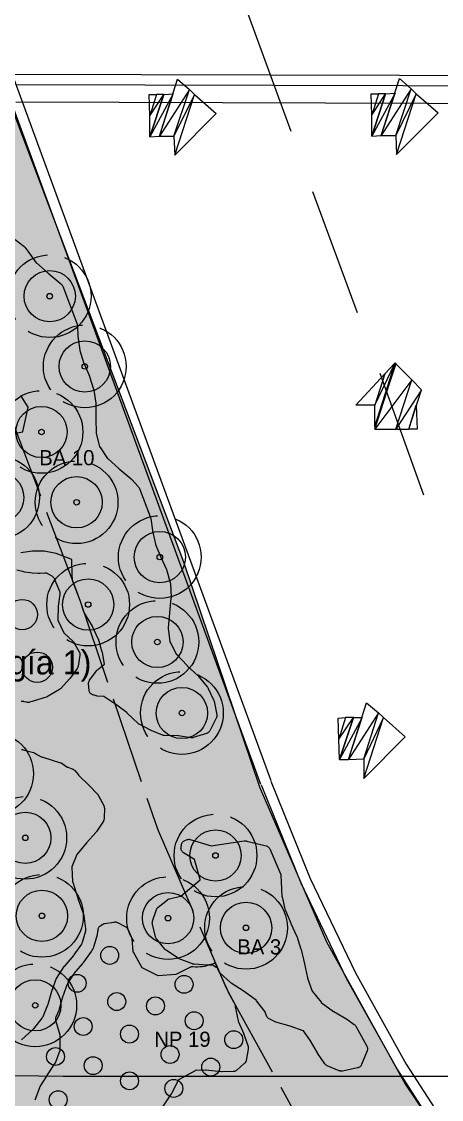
# Model space of a CAD drawing. Header units: metres. Extents: x 1 to 213, y 1 to 147.
# Drawn here: x 102.87 to 108.96, y 24.21 to 39.86 of the extents above; entities that cross this region are included whole.
import ezdxf

# ---------------------------------------------------------------- set-up
doc = ezdxf.new("R2010")
doc.units = ezdxf.units.M
doc.linetypes.add('DASHED', pattern=[1.524, 1.27, -0.254])
doc.layers.get('0').update_dxf_attribs({"lineweight": 0, "plot": 0})
for name, color, linetype, lineweight, plot in [('00-BASE-ARQUITECTURA', 8, 'Continuous', 0, False), ('PJ-ARBUSTOS', 82, 'Continuous', 0, False), ('PJ-COPA-ADULTA', 8, 'DASHED', 0, False), ('PJ-CUBRESUELOS', 150, 'Continuous', 0, False), ('PJ-ETIQUETAS', 7, 'Continuous', 0, False), ('PJ-GRAVILLA', 42, 'Continuous', 0, False), ('PJ-HERBACEAS', 212, 'Continuous', 0, False), ('PJ-LIMITE-JARDIN', 7, 'Continuous', 0, False), ('PJ-MASAS', 92, 'Continuous', 0, False), ('PJ-MASAS-RELLENO', 92, 'Continuous', 0, False), ('PJ-RIEGO-SECTORES', 5, 'Continuous', 0, False), ('PJ-VISIBILIDAD', 1, 'DASHED', 0, False), ('PJ-ZONAS-TIPOLOGIA', 30, 'Continuous', 0, False)]:
    doc.layers.add(name, color=color, linetype=linetype, lineweight=lineweight, plot=plot)

# ---------------------------------------------------------------- blocks, each defined once
blk = doc.blocks.new('PJ_BA')
for radius in [0.372, 0.04]:
    blk.add_circle((0, 0), radius)
for tag, p, height in [('CODIGO', (0.15, 0.15), 0.2), ('ESPECIE', (0.15, -0.1), 0.15), ('ZONA', (0.15, -0.3), 0.15)]:
    blk.add_attdef(tag, p, '', height=height)
blk = doc.blocks.new('PJ_NP')
blk.add_circle((0, 0), 0.13)
for tag, p, height in [('CODIGO', (0.15, 0.15), 0.2), ('ESPECIE', (0.15, -0.1), 0.15), ('ZONA', (0.15, -0.3), 0.15)]:
    blk.add_attdef(tag, p, '', height=height)
blk = doc.blocks.new('PJ_AM')
blk.add_circle((0, 0), 0.22)
for tag, p, height in [('CODIGO', (0.15, 0.15), 0.2), ('ESPECIE', (0.15, -0.1), 0.15), ('ZONA', (0.15, -0.3), 0.15)]:
    blk.add_attdef(tag, p, '', height=height)

msp = doc.modelspace()

# ---------------------------------------------------------------- hatches: boundary and pattern name
at = {"layer": 'PJ-GRAVILLA'}
h = msp.add_hatch(dxfattribs=at)
h.set_pattern_fill('GRAVEL', scale=0.03)
h.paths.add_polyline_path([(69.718, 40.217), (86.21, 40.128), (86.431, 40.04), (102.129, 40.04), (102.526, 39.379), (102.526, 39.114), (105.216, 32.015), (106.318, 28.751), (107.288, 26.502), (108.435, 24.43), (109.537, 22.798), (111.257, 20.682), (112.227, 19.756), (112.227, 19.094), (111.919, 18.785), (111.61, 18.741), (60.942, 18.785), (60.722, 18.874), (60.413, 19.27), (60.457, 19.844), (61.207, 20.682), (62.53, 22.578), (63.853, 25.091), (68.527, 37.527), (68.836, 37.791), (69.277, 37.615), (69.453, 37.659), (69.718, 38.012), (69.674, 38.276), (69.056, 38.761), (69.409, 39.864), (69.718, 40.217)])
at = {"layer": 'PJ-MASAS-RELLENO'}
for points in [[(100.917, 36.877), (100.916, 36.879), (100.807, 37.101), (100.804, 37.108), (100.801, 37.116), (100.8, 37.124), (100.799, 37.132), (100.799, 37.14), (100.8, 37.148), (100.801, 37.156), (100.803, 37.163), (100.806, 37.171), (100.813, 37.185), (100.815, 37.188), (100.827, 37.211), (100.829, 37.214), (100.832, 37.22), (100.837, 37.227), (100.842, 37.233), (100.921, 37.318), (100.927, 37.324), (100.933, 37.329), (100.94, 37.333), (100.947, 37.337), (100.955, 37.339), (100.962, 37.342), (100.97, 37.343), (100.978, 37.344), (100.986, 37.343), (101.019, 37.341), (101.024, 37.341), (101.069, 37.343), (101.074, 37.344), (101.091, 37.347), (101.099, 37.348), (101.106, 37.349), (101.114, 37.348), (101.122, 37.347), (101.376, 37.297), (101.378, 37.296), (101.42, 37.291), (101.426, 37.29), (101.448, 37.29), (101.455, 37.29), (101.462, 37.289), (101.47, 37.287), (101.477, 37.285), (101.484, 37.282), (101.49, 37.278), (101.653, 37.176), (101.655, 37.175), (101.836, 37.073), (101.838, 37.072), (101.839, 37.072), (102.022, 37.004), (102.027, 37.003), (102.22, 36.958), (102.224, 36.957), (102.407, 36.906), (102.414, 36.904), (102.42, 36.901), (102.591, 36.819), (102.601, 36.813), (102.768, 36.701), (102.772, 36.698), (102.898, 36.601), (102.904, 36.596), (102.91, 36.59), (102.914, 36.584), (102.956, 36.525), (102.957, 36.525), (103.08, 36.359), (103.082, 36.357), (103.083, 36.356), (103.254, 36.207), (103.255, 36.207), (103.428, 36.064), (103.434, 36.059), (103.438, 36.054), (103.45, 36.041), (103.454, 36.035), (103.458, 36.029), (103.462, 36.023), (103.464, 36.017), (103.673, 35.465), (103.676, 35.457), (103.678, 35.448), (103.678, 35.44), (103.684, 35.294), (103.684, 35.291), (103.712, 35.089), (103.712, 35.088), (103.712, 35.086), (103.772, 34.897), (103.773, 34.893), (103.85, 34.712), (103.852, 34.706), (103.912, 34.525), (103.914, 34.518), (103.916, 34.511), (103.943, 34.319), (103.944, 34.308), (103.944, 34.099), (103.944, 34.098), (103.949, 33.887), (103.949, 33.885), (103.95, 33.882), (103.999, 33.69), (103.999, 33.688), (104, 33.687), (104.114, 33.519), (104.116, 33.517), (104.117, 33.515), (104.283, 33.366), (104.284, 33.365), (104.458, 33.221), (104.462, 33.217), (104.467, 33.213), (104.56, 33.109), (104.565, 33.103), (104.569, 33.097), (104.573, 33.091), (104.576, 33.084), (104.735, 32.662), (104.738, 32.654), (104.74, 32.645), (104.764, 32.472), (104.764, 32.468), (104.811, 32.274), (104.812, 32.272), (104.812, 32.271), (104.887, 32.086), (104.888, 32.085), (104.969, 31.905), (104.971, 31.899), (104.973, 31.893), (105.023, 31.713), (105.025, 31.705), (105.026, 31.696), (105.035, 31.501), (105.035, 31.495), (105.034, 31.489), (105.011, 31.275), (105.011, 31.274), (104.992, 31.057), (104.992, 31.055), (104.992, 31.053), (105.019, 30.854), (105.019, 30.852), (105.02, 30.85), (105.115, 30.673), (105.116, 30.672), (105.117, 30.671), (105.267, 30.511), (105.269, 30.51), (105.431, 30.358), (105.438, 30.35), (105.565, 30.196), (105.569, 30.19), (105.573, 30.185), (105.576, 30.179), (105.653, 30.013), (105.656, 30.007), (105.658, 30.001), (105.659, 29.994), (105.697, 29.799), (105.698, 29.791), (105.699, 29.784), (105.698, 29.776), (105.697, 29.769), (105.695, 29.761), (105.693, 29.754), (105.69, 29.747), (105.597, 29.566), (105.593, 29.559), (105.588, 29.553), (105.583, 29.547), (105.577, 29.542), (105.571, 29.537), (105.564, 29.533), (105.557, 29.529), (105.55, 29.526), (105.358, 29.466), (105.351, 29.464), (105.343, 29.463), (105.336, 29.462), (105.329, 29.462), (105.322, 29.463), (105.143, 29.491), (105.139, 29.491), (104.937, 29.498), (104.928, 29.499), (104.92, 29.501), (104.911, 29.504), (104.745, 29.569), (104.737, 29.573), (104.574, 29.659), (104.568, 29.663), (104.562, 29.667), (104.556, 29.672), (104.401, 29.821), (104.397, 29.824), (104.196, 29.975), (104.193, 29.977), (104.059, 30.061), (104.057, 30.062), (104.055, 30.062), (103.962, 30.07), (103.954, 30.071), (103.947, 30.073), (103.904, 30.085), (103.896, 30.087), (103.889, 30.091), (103.882, 30.095), (103.875, 30.1), (103.869, 30.105), (103.864, 30.111), (103.859, 30.118), (103.855, 30.125), (103.851, 30.132), (103.849, 30.14), (103.847, 30.148), (103.846, 30.156), (103.839, 30.246), (103.839, 30.255), (103.839, 30.263), (103.841, 30.271), (103.843, 30.278), (103.846, 30.286), (103.85, 30.293), (103.854, 30.3), (103.958, 30.441), (103.963, 30.447), (103.968, 30.453), (103.974, 30.457), (104.069, 30.53), (104.07, 30.531), (104.07, 30.533), (104.039, 30.703), (104.038, 30.707), (103.982, 30.896), (103.98, 30.901), (103.898, 31.081), (103.896, 31.085), (103.789, 31.258), (103.788, 31.26), (103.779, 31.275), (103.775, 31.282), (103.772, 31.29), (103.71, 31.472), (103.71, 31.473), (103.709, 31.477), (103.708, 31.478), (103.612, 31.733), (103.609, 31.741), (103.608, 31.748), (103.607, 31.756), (103.602, 31.829), (103.602, 31.832), (103.598, 32.048), (103.598, 32.049), (103.596, 32.05), (103.37, 32.136), (103.369, 32.136), (103.367, 32.137), (103.194, 32.172), (103.192, 32.172), (103.19, 32.172), (103.031, 32.172), (103.026, 32.171), (102.854, 32.15), (102.843, 32.149), (102.661, 32.152), (102.652, 32.153), (102.644, 32.154), (102.636, 32.156), (102.47, 32.214), (102.463, 32.217), (102.456, 32.22), (102.449, 32.225), (102.443, 32.229), (102.311, 32.344), (102.305, 32.35), (102.3, 32.356), (102.296, 32.362), (102.197, 32.519), (102.192, 32.529), (102.111, 32.707), (102.11, 32.71), (102.03, 32.901), (102.028, 32.907), (101.962, 33.111), (101.959, 33.119), (101.958, 33.127), (101.958, 33.135), (101.958, 33.144), (101.959, 33.152), (101.959, 33.156), (101.971, 33.237), (101.972, 33.24), (101.977, 33.265), (101.978, 33.269), (101.998, 33.348), (101.999, 33.352), (102.006, 33.377), (102.007, 33.38), (102.035, 33.457), (102.036, 33.461), (102.046, 33.484), (102.048, 33.488), (102.082, 33.562), (102.084, 33.565), (102.096, 33.588), (102.098, 33.591), (102.14, 33.661), (102.142, 33.664), (102.156, 33.685), (102.159, 33.689), (102.199, 33.743), (102.204, 33.749), (102.209, 33.754), (102.215, 33.759), (102.221, 33.763), (102.228, 33.767), (102.235, 33.77), (102.399, 33.831), (102.406, 33.833), (102.412, 33.834), (102.419, 33.835), (102.631, 33.855), (102.635, 33.856), (102.882, 33.905), (102.884, 33.905), (102.885, 33.907), (102.965, 34.256), (102.965, 34.258), (102.964, 34.26), (102.856, 34.431), (102.855, 34.433), (102.735, 34.598), (102.731, 34.605), (102.633, 34.773), (102.631, 34.778), (102.628, 34.784), (102.558, 34.964), (102.557, 34.968), (102.496, 35.156), (102.495, 35.16), (102.413, 35.34), (102.412, 35.342), (102.411, 35.343), (102.291, 35.508), (102.287, 35.513), (102.138, 35.666), (102.136, 35.668), (102.134, 35.669), (102.128, 35.674), (102.123, 35.68), (102.118, 35.686), (102.113, 35.692), (102.109, 35.699), (102.106, 35.706), (102.088, 35.753), (102.088, 35.755), (102.086, 35.759), (102.085, 35.76), (102.084, 35.76), (102.08, 35.759), (102.078, 35.758), (102.036, 35.743), (102.032, 35.742), (102.008, 35.734), (102.004, 35.733), (101.939, 35.717), (101.935, 35.716), (101.91, 35.711), (101.906, 35.711), (101.84, 35.701), (101.836, 35.7), (101.811, 35.698), (101.807, 35.697), (101.74, 35.694), (101.736, 35.694), (101.71, 35.694), (101.707, 35.694), (101.656, 35.697), (101.649, 35.697), (101.642, 35.699), (101.635, 35.701), (101.628, 35.703), (101.621, 35.707), (101.53, 35.758), (101.523, 35.762), (101.517, 35.767), (101.511, 35.773), (101.366, 35.929), (101.36, 35.936), (101.247, 36.089), (101.245, 36.091), (101.135, 36.221), (101.134, 36.222), (101.021, 36.349), (101.016, 36.355), (101.012, 36.361), (100.928, 36.502), (100.924, 36.51), (100.921, 36.518), (100.918, 36.527), (100.888, 36.681), (100.887, 36.688), (100.886, 36.695), (100.887, 36.703), (100.888, 36.71), (100.917, 36.875), (100.917, 36.877)], [(100.372, 31.196), (100.376, 31.203), (100.382, 31.209), (100.387, 31.215), (100.394, 31.221), (100.4, 31.225), (100.508, 31.291), (100.509, 31.292), (100.515, 31.296), (100.516, 31.296), (100.521, 31.3), (100.522, 31.301), (100.534, 31.309), (100.535, 31.31), (100.54, 31.314), (100.54, 31.315), (100.546, 31.319), (100.547, 31.32), (100.696, 31.454), (100.697, 31.455), (100.704, 31.461), (100.704, 31.462), (100.71, 31.467), (100.711, 31.469), (100.723, 31.482), (100.725, 31.484), (100.729, 31.489), (100.73, 31.491), (100.741, 31.506), (100.742, 31.508), (100.746, 31.514), (100.747, 31.515), (100.751, 31.523), (100.752, 31.524), (100.836, 31.679), (100.836, 31.679), (100.84, 31.686), (100.84, 31.687), (100.843, 31.692), (100.843, 31.694), (100.849, 31.707), (100.85, 31.709), (100.852, 31.714), (100.852, 31.716), (100.857, 31.729), (100.857, 31.731), (100.859, 31.737), (100.859, 31.738), (100.861, 31.745), (100.861, 31.746), (100.903, 31.931), (100.904, 31.934), (100.905, 31.937), (100.905, 31.94), (100.939, 32.119), (100.941, 32.125), (100.943, 32.131), (100.996, 32.279), (100.998, 32.285), (101.002, 32.292), (101.043, 32.363), (101.047, 32.369), (101.052, 32.375), (101.057, 32.381), (101.063, 32.386), (101.069, 32.39), (101.122, 32.423), (101.129, 32.427), (101.136, 32.43), (101.144, 32.433), (101.301, 32.474), (101.308, 32.475), (101.316, 32.476), (101.405, 32.482), (101.407, 32.482), (101.408, 32.483), (101.485, 32.542), (101.492, 32.546), (101.612, 32.62), (101.619, 32.623), (101.625, 32.626), (101.632, 32.628), (101.639, 32.63), (101.647, 32.631), (101.654, 32.631), (101.822, 32.631), (101.831, 32.63), (101.839, 32.629), (101.847, 32.627), (101.855, 32.624), (101.863, 32.62), (101.87, 32.615), (102.019, 32.505), (102.025, 32.5), (102.031, 32.494), (102.036, 32.488), (102.14, 32.35), (102.143, 32.346), (102.247, 32.192), (102.248, 32.19), (102.249, 32.189), (102.383, 32.057), (102.384, 32.056), (102.386, 32.055), (102.555, 31.98), (102.557, 31.979), (102.559, 31.979), (102.593, 31.976), (102.6, 31.975), (102.607, 31.973), (102.613, 31.971), (102.62, 31.969), (102.66, 31.95), (102.662, 31.949), (102.687, 31.938), (102.689, 31.938), (102.768, 31.909), (102.769, 31.909), (102.796, 31.901), (102.798, 31.9), (102.879, 31.88), (102.88, 31.88), (102.907, 31.874), (102.909, 31.874), (102.992, 31.862), (102.994, 31.861), (103.021, 31.859), (103.023, 31.859), (103.107, 31.855), (103.108, 31.854), (103.136, 31.854), (103.138, 31.855), (103.202, 31.858), (103.21, 31.858), (103.217, 31.857), (103.224, 31.856), (103.232, 31.854), (103.239, 31.851), (103.245, 31.847), (103.304, 31.814), (103.31, 31.81), (103.316, 31.806), (103.322, 31.801), (103.326, 31.795), (103.331, 31.789), (103.335, 31.783), (103.338, 31.776), (103.417, 31.591), (103.42, 31.584), (103.422, 31.577), (103.423, 31.57), (103.424, 31.563), (103.424, 31.555), (103.423, 31.548), (103.397, 31.375), (103.397, 31.37), (103.392, 31.173), (103.392, 31.171), (103.393, 31.169), (103.48, 30.989), (103.481, 30.987), (103.482, 30.986), (103.613, 30.863), (103.618, 30.857), (103.623, 30.851), (103.627, 30.845), (103.703, 30.713), (103.706, 30.707), (103.709, 30.699), (103.711, 30.692), (103.713, 30.684), (103.713, 30.676), (103.713, 30.668), (103.712, 30.661), (103.687, 30.505), (103.686, 30.498), (103.683, 30.491), (103.681, 30.484), (103.677, 30.477), (103.673, 30.471), (103.57, 30.328), (103.564, 30.321), (103.435, 30.18), (103.429, 30.174), (103.423, 30.169), (103.417, 30.165), (103.253, 30.067), (103.245, 30.063), (103.236, 30.059), (103.02, 29.991), (103.018, 29.991), (102.984, 29.98), (102.976, 29.978), (102.968, 29.977), (102.96, 29.977), (102.953, 29.977), (102.945, 29.979), (102.905, 29.987), (102.9, 29.988), (102.861, 29.991), (102.856, 29.991), (102.826, 29.989), (102.818, 29.989), (102.811, 29.99), (102.803, 29.991), (102.506, 30.062), (102.503, 30.062), (102.466, 30.068), (102.461, 30.069), (102.425, 30.07), (102.42, 30.07), (102.414, 30.07), (102.407, 30.069), (102.399, 30.07), (102.392, 30.071), (102.213, 30.104), (102.206, 30.106), (102.199, 30.108), (102.192, 30.111), (102.186, 30.115), (102.179, 30.119), (102.174, 30.124), (102.169, 30.129), (102.044, 30.267), (102.042, 30.269), (101.863, 30.438), (101.861, 30.439), (101.86, 30.44), (101.662, 30.548), (101.66, 30.549), (101.658, 30.549), (101.455, 30.551), (101.453, 30.551), (101.45, 30.55), (101.252, 30.506), (101.248, 30.505), (101.085, 30.45), (101.078, 30.448), (101.07, 30.447), (101.062, 30.446), (101.055, 30.447), (101.047, 30.447), (101.039, 30.449), (101.032, 30.452), (101.025, 30.455), (101.018, 30.459), (101.011, 30.463), (101.005, 30.468), (101, 30.474), (100.882, 30.609), (100.88, 30.611), (100.878, 30.61), (100.728, 30.542), (100.722, 30.539), (100.715, 30.537), (100.708, 30.536), (100.701, 30.535), (100.693, 30.535), (100.686, 30.535), (100.497, 30.557), (100.489, 30.558), (100.482, 30.561), (100.474, 30.563), (100.467, 30.567), (100.461, 30.571), (100.454, 30.576), (100.449, 30.581), (100.307, 30.729), (100.302, 30.735), (100.297, 30.742), (100.293, 30.749), (100.29, 30.756), (100.288, 30.764), (100.286, 30.772), (100.285, 30.78), (100.276, 30.996), (100.276, 31.004), (100.277, 31.011), (100.278, 31.018), (100.28, 31.025), (100.282, 31.032), (100.286, 31.038), (100.372, 31.196)], [(97.206, 27.529), (97.206, 27.537), (97.207, 27.545), (97.208, 27.553), (97.21, 27.56), (97.213, 27.568), (97.216, 27.575), (97.22, 27.581), (97.225, 27.587), (97.231, 27.593), (97.237, 27.598), (97.411, 27.736), (97.413, 27.737), (97.468, 27.787), (97.474, 27.792), (97.755, 28.004), (97.757, 28.005), (97.809, 28.051), (97.815, 28.055), (97.821, 28.059), (97.828, 28.063), (97.834, 28.066), (97.841, 28.068), (97.849, 28.069), (97.856, 28.07), (97.886, 28.072), (97.891, 28.072), (98.135, 28.074), (98.137, 28.075), (98.139, 28.075), (98.35, 28.129), (98.352, 28.13), (98.353, 28.13), (98.512, 28.223), (98.514, 28.224), (98.515, 28.225), (98.67, 28.382), (98.793, 28.506), (98.799, 28.511), (98.805, 28.516), (98.967, 28.626), (98.975, 28.631), (98.983, 28.635), (99.145, 28.696), (99.147, 28.697), (99.34, 28.783), (99.341, 28.784), (99.343, 28.785), (99.491, 28.885), (99.492, 28.886), (99.493, 28.888), (99.625, 29.07), (99.626, 29.072), (99.749, 29.264), (99.754, 29.271), (99.759, 29.277), (99.765, 29.283), (99.771, 29.288), (99.778, 29.292), (99.786, 29.295), (99.795, 29.299), (99.8, 29.302), (99.847, 29.329), (99.851, 29.332), (99.863, 29.341), (99.87, 29.345), (99.877, 29.349), (99.884, 29.353), (99.892, 29.355), (100.086, 29.405), (100.089, 29.405), (100.136, 29.421), (100.141, 29.423), (100.185, 29.444), (100.19, 29.447), (100.199, 29.453), (100.206, 29.457), (100.214, 29.46), (100.221, 29.463), (100.229, 29.465), (100.441, 29.501), (100.444, 29.501), (100.488, 29.512), (100.493, 29.513), (100.521, 29.524), (100.528, 29.526), (100.536, 29.528), (100.543, 29.529), (100.551, 29.529), (100.559, 29.529), (100.566, 29.528), (100.573, 29.526), (100.581, 29.523), (100.758, 29.448), (100.762, 29.447), (100.961, 29.389), (100.962, 29.388), (100.964, 29.388), (101.161, 29.369), (101.163, 29.369), (101.165, 29.369), (101.35, 29.389), (101.359, 29.39), (101.546, 29.388), (101.556, 29.388), (101.565, 29.386), (101.739, 29.343), (101.747, 29.341), (101.754, 29.337), (101.928, 29.254), (101.929, 29.253), (102.114, 29.168), (102.116, 29.167), (102.118, 29.167), (102.301, 29.13), (102.303, 29.13), (102.305, 29.13), (102.512, 29.176), (102.516, 29.177), (102.746, 29.256), (102.746, 29.256), (102.841, 29.29), (102.849, 29.292), (102.857, 29.293), (102.865, 29.294), (102.874, 29.294), (102.882, 29.293), (102.89, 29.291), (103.042, 29.249), (103.048, 29.247), (103.055, 29.244), (103.061, 29.24), (103.067, 29.236), (103.084, 29.224), (103.089, 29.221), (103.126, 29.201), (103.131, 29.199), (103.172, 29.183), (103.175, 29.182), (103.433, 29.102), (103.44, 29.099), (103.446, 29.096), (103.452, 29.093), (103.458, 29.089), (103.489, 29.066), (103.493, 29.063), (103.535, 29.039), (103.539, 29.037), (103.584, 29.019), (103.587, 29.018), (103.602, 29.013), (103.609, 29.01), (103.615, 29.007), (103.621, 29.003), (103.627, 28.999), (103.633, 28.994), (103.638, 28.989), (103.691, 28.926), (103.693, 28.923), (103.846, 28.773), (103.849, 28.771), (103.972, 28.64), (103.976, 28.635), (103.98, 28.629), (103.984, 28.623), (104.058, 28.482), (104.062, 28.475), (104.064, 28.467), (104.066, 28.459), (104.067, 28.451), (104.068, 28.443), (104.065, 28.296), (104.065, 28.289), (104.064, 28.282), (104.062, 28.275), (104.06, 28.268), (104.057, 28.261), (104.053, 28.255), (103.96, 28.107), (103.956, 28.101), (103.951, 28.096), (103.808, 27.94), (103.807, 27.938), (103.672, 27.775), (103.671, 27.774), (103.67, 27.772), (103.597, 27.589), (103.596, 27.587), (103.596, 27.585), (103.608, 27.373), (103.608, 27.371), (103.609, 27.37), (103.685, 27.134), (103.685, 27.133), (103.766, 26.902), (103.768, 26.894), (103.77, 26.886), (103.795, 26.689), (103.796, 26.681), (103.796, 26.673), (103.795, 26.664), (103.793, 26.657), (103.746, 26.493), (103.743, 26.484), (103.739, 26.476), (103.734, 26.468), (103.623, 26.311), (103.619, 26.306), (103.483, 26.146), (103.48, 26.142), (103.371, 25.972), (103.37, 25.97), (103.369, 25.968), (103.301, 25.783), (103.299, 25.78), (103.249, 25.593), (103.245, 25.583), (103.173, 25.412), (103.17, 25.406), (103.166, 25.4), (103.162, 25.394), (103.041, 25.241), (103.037, 25.236), (103.032, 25.231), (102.865, 25.082), (102.864, 25.081), (102.702, 24.927), (102.701, 24.925), (102.7, 24.924), (102.602, 24.749), (102.601, 24.747), (102.601, 24.746), (102.593, 24.541), (102.593, 24.539), (102.593, 24.537), (102.657, 24.306), (102.658, 24.304), (102.736, 24.072), (102.738, 24.066), (102.739, 24.059), (102.773, 23.856), (102.773, 23.849), (102.774, 23.842), (102.773, 23.835), (102.772, 23.828), (102.739, 23.655), (102.737, 23.647), (102.734, 23.639), (102.731, 23.632), (102.641, 23.467), (102.637, 23.462), (102.527, 23.292), (102.526, 23.289), (102.427, 23.1), (102.423, 23.094), (102.419, 23.088), (102.286, 22.918), (102.281, 22.912), (102.275, 22.907), (102.269, 22.902), (102.262, 22.898), (102.08, 22.794), (102.073, 22.79), (102.066, 22.788), (102.059, 22.785), (102.051, 22.784), (102.044, 22.783), (102.036, 22.783), (101.842, 22.794), (101.835, 22.795), (101.827, 22.796), (101.82, 22.799), (101.813, 22.801), (101.806, 22.805), (101.8, 22.809), (101.794, 22.814), (101.65, 22.938), (101.644, 22.944), (101.639, 22.95), (101.635, 22.956), (101.514, 23.15), (101.386, 23.351), (101.385, 23.352), (101.384, 23.353), (101.231, 23.494), (101.23, 23.495), (101.228, 23.496), (101.035, 23.548), (101.034, 23.548), (101.032, 23.548), (100.805, 23.527), (100.802, 23.527), (100.568, 23.483), (100.558, 23.482), (100.349, 23.471), (100.341, 23.471), (100.333, 23.472), (100.325, 23.474), (100.15, 23.518), (100.143, 23.52), (100.136, 23.523), (100.13, 23.526), (99.965, 23.618), (99.962, 23.62), (99.793, 23.724), (99.792, 23.725), (99.79, 23.726), (99.608, 23.802), (99.607, 23.803), (99.605, 23.803), (99.406, 23.846), (99.406, 23.846), (99.213, 23.885), (99.204, 23.888), (99.196, 23.891), (99.036, 23.965), (99.029, 23.968), (99.023, 23.972), (99.017, 23.977), (99.012, 23.982), (98.879, 24.119), (98.873, 24.127), (98.867, 24.135), (98.749, 24.338), (98.748, 24.34), (98.629, 24.556), (98.628, 24.558), (98.626, 24.56), (98.484, 24.723), (98.483, 24.724), (98.481, 24.725), (98.3, 24.802), (98.299, 24.803), (98.297, 24.803), (98.119, 24.793), (98.112, 24.793), (98.105, 24.793), (97.944, 24.81), (97.935, 24.812), (97.927, 24.814), (97.92, 24.817), (97.912, 24.821), (97.905, 24.825), (97.899, 24.83), (97.773, 24.943), (97.767, 24.949), (97.762, 24.956), (97.757, 24.963), (97.753, 24.971), (97.682, 25.134), (97.68, 25.142), (97.677, 25.15), (97.639, 25.338), (97.598, 25.533), (97.598, 25.535), (97.597, 25.536), (97.52, 25.72), (97.519, 25.722), (97.518, 25.723), (97.402, 25.9), (97.289, 26.069), (97.286, 26.075), (97.283, 26.081), (97.28, 26.087), (97.223, 26.252), (97.22, 26.26), (97.219, 26.268), (97.218, 26.277), (97.219, 26.285), (97.234, 26.467), (97.235, 26.475), (97.237, 26.482), (97.24, 26.49), (97.325, 26.705), (97.326, 26.709), (97.432, 26.938), (97.433, 26.94), (97.432, 26.941), (97.321, 27.11), (97.316, 27.119), (97.23, 27.297), (97.227, 27.304), (97.225, 27.311), (97.223, 27.318), (97.222, 27.325), (97.206, 27.529)], [(105.173, 27.165), (105.175, 27.166), (105.457, 27.401), (105.459, 27.403), (105.458, 27.405), (105.376, 27.696), (105.376, 27.697), (105.374, 27.698), (105.217, 27.795), (105.211, 27.8), (105.205, 27.805), (105.199, 27.81), (105.195, 27.816), (105.19, 27.823), (105.187, 27.83), (105.184, 27.837), (105.182, 27.845), (105.18, 27.852), (105.179, 27.86), (105.18, 27.868), (105.18, 27.876), (105.186, 27.911), (105.188, 27.919), (105.19, 27.927), (105.193, 27.934), (105.197, 27.941), (105.202, 27.948), (105.207, 27.954), (105.213, 27.96), (105.22, 27.965), (105.226, 27.969), (105.234, 27.972), (105.26, 27.983), (105.267, 27.986), (105.275, 27.988), (105.283, 27.989), (105.291, 27.99), (105.299, 27.99), (105.306, 27.988), (105.314, 27.986), (105.394, 27.963), (105.615, 27.897), (105.617, 27.897), (105.619, 27.897), (105.839, 27.928), (106.063, 27.962), (106.098, 27.968), (106.105, 27.968), (106.113, 27.969), (106.12, 27.968), (106.127, 27.967), (106.134, 27.965), (106.149, 27.96), (106.152, 27.959), (106.413, 27.896), (106.421, 27.893), (106.429, 27.89), (106.436, 27.886), (106.443, 27.882), (106.449, 27.876), (106.455, 27.871), (106.46, 27.864), (106.464, 27.857), (106.468, 27.85), (106.623, 27.489), (106.626, 27.482), (106.628, 27.474), (106.629, 27.467), (106.63, 27.459), (106.632, 27.373), (106.632, 27.372), (106.644, 27.159), (106.644, 27.157), (106.645, 27.155), (106.692, 26.958), (106.692, 26.957), (106.693, 26.955), (106.772, 26.771), (106.772, 26.77), (106.856, 26.591), (106.86, 26.582), (106.92, 26.396), (106.922, 26.39), (106.969, 26.185), (106.969, 26.183), (107.013, 25.978), (107.013, 25.976), (107.014, 25.975), (107.084, 25.787), (107.085, 25.785), (107.086, 25.783), (107.212, 25.625), (107.213, 25.624), (107.214, 25.622), (107.393, 25.493), (107.396, 25.491), (107.594, 25.375), (107.601, 25.37), (107.693, 25.303), (107.699, 25.297), (107.705, 25.291), (107.71, 25.284), (107.715, 25.277), (107.875, 24.987), (107.879, 24.98), (107.881, 24.973), (107.883, 24.965), (107.885, 24.957), (107.885, 24.949), (107.885, 24.941), (107.884, 24.934), (107.882, 24.926), (107.879, 24.918), (107.798, 24.721), (107.795, 24.714), (107.791, 24.707), (107.787, 24.701), (107.781, 24.695), (107.776, 24.69), (107.769, 24.685), (107.763, 24.681), (107.756, 24.678), (107.749, 24.675), (107.741, 24.673), (107.522, 24.626), (107.514, 24.625), (107.506, 24.625), (107.498, 24.625), (107.49, 24.626), (107.482, 24.628), (107.475, 24.631), (107.301, 24.703), (107.294, 24.707), (107.287, 24.711), (107.281, 24.715), (107.275, 24.721), (107.27, 24.727), (107.265, 24.733), (107.161, 24.888), (107.159, 24.892), (107.057, 25.063), (107.056, 25.066), (106.955, 25.21), (106.954, 25.211), (106.952, 25.212), (106.763, 25.278), (106.761, 25.279), (106.553, 25.338), (106.545, 25.341), (106.538, 25.344), (106.457, 25.386), (106.451, 25.39), (106.445, 25.394), (106.439, 25.399), (106.434, 25.404), (106.429, 25.41), (106.425, 25.416), (106.422, 25.423), (106.419, 25.43), (106.4, 25.482), (106.399, 25.484), (106.398, 25.486), (106.277, 25.646), (106.276, 25.648), (106.275, 25.649), (106.098, 25.78), (106.096, 25.781), (105.908, 25.904), (105.903, 25.908), (105.898, 25.912), (105.749, 26.049), (105.743, 26.055), (105.738, 26.062), (105.734, 26.069), (105.73, 26.076), (105.681, 26.189), (105.68, 26.191), (105.679, 26.195), (105.678, 26.196), (105.676, 26.196), (105.674, 26.195), (105.672, 26.194), (105.66, 26.19), (105.659, 26.189), (105.621, 26.175), (105.617, 26.174), (105.592, 26.167), (105.589, 26.166), (105.585, 26.165), (105.577, 26.163), (105.568, 26.162), (105.56, 26.162), (105.369, 26.176), (105.361, 26.177), (105.353, 26.178), (105.346, 26.181), (105.153, 26.255), (105.145, 26.258), (105.137, 26.263), (104.968, 26.375), (104.962, 26.379), (104.956, 26.385), (104.95, 26.391), (104.825, 26.544), (104.821, 26.55), (104.817, 26.556), (104.814, 26.562), (104.811, 26.569), (104.809, 26.576), (104.765, 26.758), (104.764, 26.765), (104.763, 26.773), (104.763, 26.78), (104.764, 26.788), (104.765, 26.795), (104.767, 26.803), (104.824, 26.97), (104.827, 26.977), (104.83, 26.984), (104.834, 26.99), (104.839, 26.996), (104.844, 27.002), (104.85, 27.007), (104.982, 27.112), (104.988, 27.116), (104.994, 27.12), (105, 27.123), (105.007, 27.126), (105.014, 27.128), (105.171, 27.164), (105.173, 27.165)], [(103.054, 23.45), (103.05, 23.457), (103.046, 23.464), (103.043, 23.472), (103.042, 23.481), (103.009, 23.671), (103.008, 23.677), (103.008, 23.683), (103.007, 23.838), (103.007, 23.845), (103.021, 24.001), (103.022, 24.011), (103.062, 24.199), (103.065, 24.21), (103.131, 24.387), (103.134, 24.394), (103.138, 24.4), (103.241, 24.569), (103.243, 24.572), (103.356, 24.743), (103.357, 24.745), (103.358, 24.747), (103.428, 24.932), (103.429, 24.934), (103.429, 24.935), (103.426, 25.146), (103.426, 25.148), (103.426, 25.149), (103.365, 25.359), (103.363, 25.366), (103.362, 25.374), (103.362, 25.382), (103.362, 25.39), (103.364, 25.397), (103.365, 25.405), (103.368, 25.412), (103.41, 25.512), (103.411, 25.513), (103.415, 25.523), (103.415, 25.524), (103.418, 25.534), (103.419, 25.535), (103.422, 25.545), (103.423, 25.547), (103.471, 25.723), (103.473, 25.73), (103.529, 25.881), (103.532, 25.889), (103.536, 25.897), (103.623, 26.032), (103.63, 26.041), (103.756, 26.189), (103.756, 26.19), (103.76, 26.195), (103.761, 26.196), (103.765, 26.2), (103.765, 26.201), (103.769, 26.207), (103.77, 26.207), (103.881, 26.363), (103.881, 26.364), (103.886, 26.372), (103.887, 26.373), (103.891, 26.379), (103.892, 26.381), (103.901, 26.397), (103.902, 26.399), (103.905, 26.405), (103.906, 26.407), (103.913, 26.424), (103.914, 26.426), (103.916, 26.433), (103.916, 26.434), (103.919, 26.443), (103.92, 26.444), (103.966, 26.607), (103.966, 26.608), (103.968, 26.616), (103.969, 26.617), (103.97, 26.623), (103.97, 26.625), (103.973, 26.641), (103.974, 26.643), (103.974, 26.649), (103.975, 26.651), (103.976, 26.667), (103.976, 26.669), (103.976, 26.67), (103.976, 26.678), (103.978, 26.685), (103.98, 26.693), (103.982, 26.7), (103.985, 26.707), (103.989, 26.713), (103.994, 26.719), (103.999, 26.725), (104.004, 26.73), (104.01, 26.734), (104.038, 26.753), (104.044, 26.757), (104.05, 26.76), (104.057, 26.763), (104.063, 26.765), (104.07, 26.766), (104.21, 26.789), (104.219, 26.79), (104.227, 26.79), (104.236, 26.79), (104.244, 26.788), (104.252, 26.785), (104.26, 26.782), (104.371, 26.725), (104.378, 26.721), (104.384, 26.717), (104.39, 26.712), (104.395, 26.706), (104.4, 26.7), (104.404, 26.693), (104.408, 26.686), (104.459, 26.573), (104.462, 26.564), (104.464, 26.556), (104.465, 26.547), (104.482, 26.36), (104.483, 26.358), (104.484, 26.356), (104.609, 26.131), (104.61, 26.13), (104.612, 26.129), (104.843, 26.011), (104.844, 26.011), (104.846, 26.011), (105.107, 26.033), (105.109, 26.033), (105.11, 26.034), (105.311, 26.134), (105.319, 26.137), (105.327, 26.14), (105.335, 26.142), (105.343, 26.142), (105.351, 26.142), (105.388, 26.141), (105.39, 26.141), (105.418, 26.141), (105.42, 26.141), (105.456, 26.142), (105.458, 26.143), (105.486, 26.145), (105.487, 26.146), (105.523, 26.151), (105.525, 26.151), (105.552, 26.157), (105.554, 26.157), (105.59, 26.166), (105.591, 26.166), (105.592, 26.166), (105.599, 26.168), (105.607, 26.169), (105.615, 26.17), (105.623, 26.169), (105.631, 26.168), (105.638, 26.166), (105.646, 26.164), (105.653, 26.16), (105.66, 26.156), (105.691, 26.135), (105.697, 26.13), (105.703, 26.125), (105.708, 26.12), (105.712, 26.114), (105.716, 26.107), (105.719, 26.1), (105.816, 25.876), (105.817, 25.875), (105.822, 25.863), (105.823, 25.862), (105.885, 25.735), (105.885, 25.734), (105.892, 25.722), (105.892, 25.721), (105.955, 25.608), (105.959, 25.6), (105.961, 25.592), (105.963, 25.584), (105.965, 25.576), (105.966, 25.561), (105.966, 25.557), (106.007, 25.354), (106.008, 25.352), (106.009, 25.35), (106.09, 25.169), (106.093, 25.161), (106.152, 24.982), (106.154, 24.974), (106.156, 24.966), (106.156, 24.958), (106.156, 24.95), (106.155, 24.942), (106.125, 24.78), (106.123, 24.772), (106.12, 24.765), (106.117, 24.758), (106.113, 24.752), (106.109, 24.745), (106.104, 24.739), (106.098, 24.734), (105.987, 24.638), (105.98, 24.633), (105.974, 24.628), (105.967, 24.625), (105.959, 24.622), (105.952, 24.62), (105.944, 24.619), (105.936, 24.618), (105.777, 24.615), (105.768, 24.616), (105.536, 24.639), (105.53, 24.639), (105.388, 24.633), (105.386, 24.633), (105.385, 24.632), (105.144, 24.499), (105.142, 24.498), (105.141, 24.497), (105.04, 24.303), (105.036, 24.297), (104.901, 24.091), (104.901, 24.09), (104.847, 24.005), (104.843, 23.999), (104.838, 23.993), (104.832, 23.988), (104.826, 23.983), (104.82, 23.979), (104.707, 23.912), (104.699, 23.909), (104.692, 23.906), (104.684, 23.903), (104.679, 23.903), (104.679, 23.903), (104.672, 23.901), (104.608, 23.885), (104.603, 23.883), (104.542, 23.858), (104.537, 23.856), (104.479, 23.823), (104.477, 23.822), (104.298, 23.705), (104.292, 23.701), (104.286, 23.698), (104.279, 23.695), (104.273, 23.694), (104.202, 23.677), (104.198, 23.676), (104.028, 23.617), (104.026, 23.616), (104.024, 23.615), (103.854, 23.489), (103.852, 23.488), (103.852, 23.486), (103.85, 23.481), (103.848, 23.473), (103.845, 23.466), (103.841, 23.46), (103.837, 23.453), (103.832, 23.447), (103.827, 23.442), (103.821, 23.437), (103.815, 23.433), (103.808, 23.429), (103.752, 23.402), (103.748, 23.399), (103.685, 23.358), (103.682, 23.356), (103.466, 23.192), (103.459, 23.187), (103.452, 23.183), (103.448, 23.182), (103.448, 23.182), (103.441, 23.179), (103.427, 23.172), (103.42, 23.169), (103.413, 23.166), (103.405, 23.164), (103.398, 23.163), (103.39, 23.163), (103.383, 23.163), (103.375, 23.164), (103.368, 23.166), (103.361, 23.169), (103.221, 23.225), (103.214, 23.228), (103.207, 23.232), (103.2, 23.237), (103.195, 23.242), (103.189, 23.248), (103.184, 23.255), (103.054, 23.45)]]:
    msp.add_hatch(color=7, dxfattribs=at).paths.add_polyline_path(points)

# ---------------------------------------------------------------- linework, layer by layer
at = {"layer": '00-BASE-ARQUITECTURA'}
for points in [[(106.338, 28.787), (101.364, 42.397)], [(106.486, 28.84), (101.501, 42.45)], [(106.126, 40.037), (106.772, 38.269)], [(102.729, 39.095), (110.222, 39.074)], [(105.301, 38.873), (104.867, 38.195), (105.131, 39.021), (105.301, 38.873)], [(108.518, 38.883), (108.084, 38.206), (108.349, 39.031), (108.518, 38.883)], [(102.782, 38.947), (110.275, 38.925)], [(104.824, 38.798), (104.729, 38.492), (104.719, 38.798), (104.824, 38.798)], [(104.867, 38.195), (105.068, 38.809), (104.729, 38.185), (104.867, 38.195)], [(105.068, 38.809), (104.729, 38.185), (104.93, 38.798), (105.068, 38.809)], [(104.93, 38.798), (104.824, 38.798), (104.729, 38.492), (104.93, 38.798)], [(104.93, 38.798), (104.729, 38.185), (104.729, 38.492), (104.93, 38.798)], [(105.078, 38.195), (105.301, 38.873), (104.867, 38.195), (105.078, 38.195)], [(105.375, 38.798), (105.078, 38.195), (105.301, 38.873), (105.375, 38.798)], [(105.089, 37.92), (105.375, 38.798), (105.078, 38.195), (105.089, 37.92)], [(105.692, 38.523), (105.089, 37.92), (105.375, 38.798), (105.692, 38.523)], [(108.042, 38.809), (107.946, 38.502), (107.936, 38.809), (108.042, 38.809)], [(108.084, 38.206), (108.285, 38.82), (107.946, 38.195), (108.084, 38.206)], [(108.285, 38.82), (107.946, 38.195), (108.148, 38.809), (108.285, 38.82)], [(108.148, 38.809), (108.042, 38.809), (107.946, 38.502), (108.148, 38.809)], [(108.148, 38.809), (107.946, 38.195), (107.946, 38.502), (108.148, 38.809)], [(108.296, 38.206), (108.518, 38.883), (108.084, 38.206), (108.296, 38.206)], [(108.592, 38.809), (108.296, 38.206), (108.518, 38.883), (108.592, 38.809)], [(108.306, 37.931), (108.592, 38.809), (108.296, 38.206), (108.306, 37.931)], [(108.91, 38.534), (108.306, 37.931), (108.592, 38.809), (108.91, 38.534)], [(102.782, 38.693), (110.275, 38.671)], [(107.089, 37.391), (107.735, 35.634)], [(108.296, 34.893), (107.989, 33.983), (108.285, 34.904), (108.296, 34.893)], [(108.285, 34.904), (108.137, 34.745), (107.989, 34.29), (108.285, 34.904)], [(108.285, 34.904), (107.989, 33.983), (107.989, 34.29), (108.285, 34.904)], [(108.529, 34.66), (107.989, 33.941), (108.296, 34.893), (108.529, 34.66)], [(107.989, 33.941), (108.296, 34.893), (107.989, 33.983), (107.989, 33.941)], [(108.137, 34.745), (107.989, 34.29), (107.714, 34.29), (108.137, 34.745)], [(108.063, 34.756), (108.698, 32.988)], [(108.296, 33.941), (108.529, 34.66), (107.989, 33.941), (108.296, 33.941)], [(108.666, 34.512), (108.296, 33.941), (108.529, 34.66), (108.666, 34.512)], [(108.486, 33.941), (108.666, 34.512), (108.296, 33.941), (108.486, 33.941)], [(108.603, 33.941), (108.486, 33.941), (108.592, 34.29), (108.603, 33.941)], [(108.042, 29.824), (107.608, 29.146), (107.872, 29.972), (108.042, 29.824)], [(107.565, 29.76), (107.47, 29.443), (107.46, 29.75), (107.565, 29.76)], [(107.682, 29.76), (107.565, 29.76), (107.47, 29.443), (107.682, 29.76)], [(107.682, 29.76), (107.481, 29.146), (107.47, 29.443), (107.682, 29.76)], [(107.608, 29.146), (107.809, 29.76), (107.481, 29.146), (107.608, 29.146)], [(107.809, 29.76), (107.481, 29.146), (107.682, 29.76), (107.809, 29.76)], [(107.83, 29.157), (108.042, 29.824), (107.608, 29.146), (107.83, 29.157)], [(108.116, 29.76), (107.83, 29.157), (108.042, 29.824), (108.116, 29.76)], [(108.433, 29.475), (107.83, 28.871), (108.116, 29.76), (108.433, 29.475)], [(107.83, 28.871), (108.116, 29.76), (107.83, 29.157), (107.83, 28.871)], [(46.129, 25.252), (49.706, 25.22), (57.654, 25.178), (65.73, 25.114), (73.646, 24.966), (81.086, 24.934), (87.806, 24.797), (95.723, 24.659), (103.47, 24.553), (111.598, 24.553), (119.324, 24.384), (125.568, 24.363), (133.452, 24.289), (136.447, 24.109), (135.601, 25.982), (134.299, 28.787)], [(106.485, 28.836), (107.054, 27.423), (107.709, 26.052), (108.448, 24.728), (109.269, 23.453), (110.169, 22.232), (111.146, 21.069), (112.198, 19.967)], [(106.344, 28.779), (106.916, 27.357), (107.575, 25.977), (108.318, 24.644), (109.144, 23.361), (110.05, 22.132), (111.033, 20.961), (112.091, 19.853)]]:
    msp.add_lwpolyline(points, dxfattribs=at)
at = {"layer": 'PJ-COPA-ADULTA'}
for centre in [(103.275, 35.873), (103.784, 34.853), (103.156, 33.902), (102.527, 32.951), (103.665, 32.882), (104.872, 32.086), (103.833, 31.397), (104.837, 30.854), (105.193, 29.823), (102.44, 28.942), (102.921, 28.011), (105.68, 27.755), (103.162, 26.879), (104.992, 26.846), (106.123, 26.705), (103.065, 25.58)]:
    msp.add_circle(centre, 0.6, dxfattribs=at)
at = {"layer": 'PJ-LIMITE-JARDIN'}
msp.add_lwpolyline([(102.526, 39.114), (105.216, 32.015), (106.318, 28.751), (107.288, 26.502), (108.435, 24.43), (109.537, 22.798), (111.257, 20.682), (112.227, 19.756), (112.227, 19.094), (111.919, 18.785), (111.61, 18.741), (60.942, 18.785)], dxfattribs=at)
at = {"layer": 'PJ-MASAS'}
for points in [[(102.772, 36.698), (102.898, 36.601), (102.904, 36.596), (102.91, 36.59), (102.914, 36.584), (102.956, 36.525), (102.957, 36.525), (103.08, 36.359), (103.082, 36.357), (103.083, 36.356), (103.254, 36.207), (103.255, 36.207), (103.428, 36.064), (103.434, 36.059), (103.438, 36.054), (103.45, 36.041), (103.454, 36.035), (103.458, 36.029), (103.462, 36.023), (103.464, 36.017), (103.673, 35.465), (103.676, 35.457), (103.678, 35.448), (103.678, 35.44), (103.684, 35.294), (103.684, 35.291), (103.712, 35.089), (103.712, 35.088), (103.712, 35.086), (103.772, 34.897), (103.773, 34.893), (103.85, 34.712), (103.852, 34.706), (103.912, 34.525), (103.914, 34.518), (103.916, 34.511), (103.943, 34.319), (103.944, 34.308), (103.944, 34.099), (103.944, 34.098), (103.949, 33.887), (103.949, 33.885), (103.95, 33.882), (103.999, 33.69), (103.999, 33.688), (104, 33.687), (104.114, 33.519), (104.116, 33.517), (104.117, 33.515), (104.283, 33.366), (104.284, 33.365), (104.458, 33.221), (104.462, 33.217), (104.467, 33.213), (104.56, 33.109), (104.565, 33.103), (104.569, 33.097), (104.573, 33.091), (104.576, 33.084), (104.735, 32.662), (104.738, 32.654), (104.74, 32.645), (104.764, 32.472), (104.764, 32.468), (104.811, 32.274), (104.812, 32.272), (104.812, 32.271), (104.887, 32.086), (104.888, 32.085), (104.969, 31.905), (104.971, 31.899), (104.973, 31.893), (105.023, 31.713), (105.025, 31.705), (105.026, 31.696), (105.035, 31.501), (105.035, 31.495), (105.034, 31.489), (105.011, 31.275), (105.011, 31.274), (104.992, 31.057), (104.992, 31.055), (104.992, 31.053), (105.019, 30.854), (105.019, 30.852), (105.02, 30.85), (105.115, 30.673), (105.116, 30.672), (105.117, 30.671), (105.267, 30.511), (105.269, 30.51), (105.431, 30.358), (105.438, 30.35), (105.565, 30.196), (105.569, 30.19), (105.573, 30.185), (105.576, 30.179), (105.653, 30.013), (105.656, 30.007), (105.658, 30.001), (105.659, 29.994), (105.697, 29.799), (105.698, 29.791), (105.699, 29.784), (105.698, 29.776), (105.697, 29.769), (105.695, 29.761), (105.693, 29.754), (105.69, 29.747), (105.597, 29.566), (105.593, 29.559), (105.588, 29.553), (105.583, 29.547), (105.577, 29.542), (105.571, 29.537), (105.564, 29.533), (105.557, 29.529), (105.55, 29.526), (105.358, 29.466), (105.351, 29.464), (105.343, 29.463), (105.336, 29.462), (105.329, 29.462), (105.322, 29.463), (105.143, 29.491), (105.139, 29.491), (104.937, 29.498), (104.928, 29.499), (104.92, 29.501), (104.911, 29.504), (104.745, 29.569), (104.737, 29.573), (104.574, 29.659), (104.568, 29.663), (104.562, 29.667), (104.556, 29.672), (104.401, 29.821), (104.397, 29.824), (104.196, 29.975), (104.193, 29.977), (104.059, 30.061), (104.057, 30.062), (104.055, 30.062), (103.962, 30.07), (103.954, 30.071), (103.947, 30.073), (103.904, 30.085), (103.896, 30.087), (103.889, 30.091), (103.882, 30.095), (103.875, 30.1), (103.869, 30.105), (103.864, 30.111), (103.859, 30.118), (103.855, 30.125), (103.851, 30.132), (103.849, 30.14), (103.847, 30.148), (103.846, 30.156), (103.839, 30.246), (103.839, 30.255), (103.839, 30.263), (103.841, 30.271), (103.843, 30.278), (103.846, 30.286), (103.85, 30.293), (103.854, 30.3), (103.958, 30.441), (103.963, 30.447), (103.968, 30.453), (103.974, 30.457), (104.069, 30.53), (104.07, 30.531), (104.07, 30.533), (104.039, 30.703), (104.038, 30.707), (103.982, 30.896), (103.98, 30.901), (103.898, 31.081), (103.896, 31.085), (103.789, 31.258), (103.788, 31.26), (103.779, 31.275), (103.775, 31.282), (103.772, 31.29), (103.71, 31.472), (103.71, 31.473), (103.709, 31.477), (103.708, 31.478), (103.612, 31.733), (103.609, 31.741), (103.608, 31.748), (103.607, 31.756), (103.602, 31.829), (103.602, 31.832), (103.598, 32.048), (103.598, 32.049), (103.596, 32.05), (103.37, 32.136), (103.369, 32.136), (103.367, 32.137), (103.194, 32.172), (103.192, 32.172), (103.19, 32.172), (103.031, 32.172), (103.026, 32.171), (102.854, 32.15)], [(102.635, 33.856), (102.882, 33.905), (102.884, 33.905), (102.885, 33.907), (102.965, 34.256), (102.965, 34.258), (102.964, 34.26), (102.856, 34.431)], [(102.798, 31.9), (102.879, 31.88), (102.88, 31.88), (102.907, 31.874), (102.909, 31.874), (102.992, 31.862), (102.994, 31.861), (103.021, 31.859), (103.023, 31.859), (103.107, 31.855), (103.108, 31.854), (103.136, 31.854), (103.138, 31.855), (103.202, 31.858), (103.21, 31.858), (103.217, 31.857), (103.224, 31.856), (103.232, 31.854), (103.239, 31.851), (103.245, 31.847), (103.304, 31.814), (103.31, 31.81), (103.316, 31.806), (103.322, 31.801), (103.326, 31.795), (103.331, 31.789), (103.335, 31.783), (103.338, 31.776), (103.417, 31.591), (103.42, 31.584), (103.422, 31.577), (103.423, 31.57), (103.424, 31.563), (103.424, 31.555), (103.423, 31.548), (103.397, 31.375), (103.397, 31.37), (103.392, 31.173), (103.392, 31.171), (103.393, 31.169), (103.48, 30.989), (103.481, 30.987), (103.482, 30.986), (103.613, 30.863), (103.618, 30.857), (103.623, 30.851), (103.627, 30.845), (103.703, 30.713), (103.706, 30.707), (103.709, 30.699), (103.711, 30.692), (103.713, 30.684), (103.713, 30.676), (103.713, 30.668), (103.712, 30.661), (103.687, 30.505), (103.686, 30.498), (103.683, 30.491), (103.681, 30.484), (103.677, 30.477), (103.673, 30.471), (103.57, 30.328), (103.564, 30.321), (103.435, 30.18), (103.429, 30.174), (103.423, 30.169), (103.417, 30.165), (103.253, 30.067), (103.245, 30.063), (103.236, 30.059), (103.02, 29.991), (103.018, 29.991), (102.984, 29.98), (102.976, 29.978), (102.968, 29.977), (102.96, 29.977), (102.953, 29.977), (102.945, 29.979), (102.905, 29.987), (102.9, 29.988), (102.861, 29.991)], [(102.865, 29.294), (102.874, 29.294), (102.882, 29.293), (102.89, 29.291), (103.042, 29.249), (103.048, 29.247), (103.055, 29.244), (103.061, 29.24), (103.067, 29.236), (103.084, 29.224), (103.089, 29.221), (103.126, 29.201), (103.131, 29.199), (103.172, 29.183), (103.175, 29.182), (103.433, 29.102), (103.44, 29.099), (103.446, 29.096), (103.452, 29.093), (103.458, 29.089), (103.489, 29.066), (103.493, 29.063), (103.535, 29.039), (103.539, 29.037), (103.584, 29.019), (103.587, 29.018), (103.602, 29.013), (103.609, 29.01), (103.615, 29.007), (103.621, 29.003), (103.627, 28.999), (103.633, 28.994), (103.638, 28.989), (103.691, 28.926), (103.693, 28.923), (103.846, 28.773), (103.849, 28.771), (103.972, 28.64), (103.976, 28.635), (103.98, 28.629), (103.984, 28.623), (104.058, 28.482), (104.062, 28.475), (104.064, 28.467), (104.066, 28.459), (104.067, 28.451), (104.068, 28.443), (104.065, 28.296), (104.065, 28.289), (104.064, 28.282), (104.062, 28.275), (104.06, 28.268), (104.057, 28.261), (104.053, 28.255), (103.96, 28.107), (103.956, 28.101), (103.951, 28.096), (103.808, 27.94), (103.807, 27.938), (103.672, 27.775), (103.671, 27.774), (103.67, 27.772), (103.597, 27.589), (103.596, 27.587), (103.596, 27.585), (103.608, 27.373), (103.608, 27.371), (103.609, 27.37), (103.685, 27.134), (103.685, 27.133), (103.766, 26.902), (103.768, 26.894), (103.77, 26.886), (103.795, 26.689), (103.796, 26.681), (103.796, 26.673), (103.795, 26.664), (103.793, 26.657), (103.746, 26.493), (103.743, 26.484), (103.739, 26.476), (103.734, 26.468), (103.623, 26.311), (103.619, 26.306), (103.483, 26.146), (103.48, 26.142), (103.371, 25.972), (103.37, 25.97), (103.369, 25.968), (103.301, 25.783), (103.299, 25.78), (103.249, 25.593), (103.245, 25.583), (103.173, 25.412), (103.17, 25.406), (103.166, 25.4), (103.162, 25.394), (103.041, 25.241), (103.037, 25.236), (103.032, 25.231), (102.865, 25.082)], [(103.065, 24.21), (103.131, 24.387), (103.134, 24.394), (103.138, 24.4), (103.241, 24.569), (103.243, 24.572), (103.356, 24.743), (103.357, 24.745), (103.358, 24.747), (103.428, 24.932), (103.429, 24.934), (103.429, 24.935), (103.426, 25.146), (103.426, 25.148), (103.426, 25.149), (103.365, 25.359), (103.363, 25.366), (103.362, 25.374), (103.362, 25.382), (103.362, 25.39), (103.364, 25.397), (103.365, 25.405), (103.368, 25.412), (103.41, 25.512), (103.411, 25.513), (103.415, 25.523), (103.415, 25.524), (103.418, 25.534), (103.419, 25.535), (103.422, 25.545), (103.423, 25.547), (103.471, 25.723), (103.473, 25.73), (103.529, 25.881), (103.532, 25.889), (103.536, 25.897), (103.623, 26.032), (103.63, 26.041), (103.756, 26.189), (103.756, 26.19), (103.76, 26.195), (103.761, 26.196), (103.765, 26.2), (103.765, 26.201), (103.769, 26.207), (103.77, 26.207), (103.881, 26.363), (103.881, 26.364), (103.886, 26.372), (103.887, 26.373), (103.891, 26.379), (103.892, 26.381), (103.901, 26.397), (103.902, 26.399), (103.905, 26.405), (103.906, 26.407), (103.913, 26.424), (103.914, 26.426), (103.916, 26.433), (103.916, 26.434), (103.919, 26.443), (103.92, 26.444), (103.966, 26.607), (103.966, 26.608), (103.968, 26.616), (103.969, 26.617), (103.97, 26.623), (103.97, 26.625), (103.973, 26.641), (103.974, 26.643), (103.974, 26.649), (103.975, 26.651), (103.976, 26.667), (103.976, 26.669), (103.976, 26.67), (103.976, 26.678), (103.978, 26.685), (103.98, 26.693), (103.982, 26.7), (103.985, 26.707), (103.989, 26.713), (103.994, 26.719), (103.999, 26.725), (104.004, 26.73), (104.01, 26.734), (104.038, 26.753), (104.044, 26.757), (104.05, 26.76), (104.057, 26.763), (104.063, 26.765), (104.07, 26.766), (104.21, 26.789), (104.219, 26.79), (104.227, 26.79), (104.236, 26.79), (104.244, 26.788), (104.252, 26.785), (104.26, 26.782), (104.371, 26.725), (104.378, 26.721), (104.384, 26.717), (104.39, 26.712), (104.395, 26.706), (104.4, 26.7), (104.404, 26.693), (104.408, 26.686), (104.459, 26.573), (104.462, 26.564), (104.464, 26.556), (104.465, 26.547), (104.482, 26.36), (104.483, 26.358), (104.484, 26.356), (104.609, 26.131), (104.61, 26.13), (104.612, 26.129), (104.843, 26.011), (104.844, 26.011), (104.846, 26.011), (105.107, 26.033), (105.109, 26.033), (105.11, 26.034), (105.311, 26.134), (105.319, 26.137), (105.327, 26.14), (105.335, 26.142), (105.343, 26.142), (105.351, 26.142), (105.388, 26.141), (105.39, 26.141), (105.418, 26.141), (105.42, 26.141), (105.456, 26.142), (105.458, 26.143), (105.486, 26.145), (105.487, 26.146), (105.523, 26.151), (105.525, 26.151), (105.552, 26.157), (105.554, 26.157), (105.59, 26.166), (105.591, 26.166), (105.592, 26.166), (105.599, 26.168), (105.607, 26.169), (105.615, 26.17), (105.623, 26.169), (105.631, 26.168), (105.638, 26.166), (105.646, 26.164), (105.653, 26.16), (105.66, 26.156), (105.691, 26.135), (105.697, 26.13), (105.703, 26.125), (105.708, 26.12), (105.712, 26.114), (105.716, 26.107), (105.719, 26.1), (105.816, 25.876), (105.817, 25.875), (105.822, 25.863), (105.823, 25.862), (105.885, 25.735), (105.885, 25.734), (105.892, 25.722), (105.892, 25.721), (105.955, 25.608), (105.959, 25.6), (105.961, 25.592), (105.963, 25.584), (105.965, 25.576), (105.966, 25.561), (105.966, 25.557), (106.007, 25.354), (106.008, 25.352), (106.009, 25.35), (106.09, 25.169), (106.093, 25.161), (106.152, 24.982), (106.154, 24.974), (106.156, 24.966), (106.156, 24.958), (106.156, 24.95), (106.155, 24.942), (106.125, 24.78), (106.123, 24.772), (106.12, 24.765), (106.117, 24.758), (106.113, 24.752), (106.109, 24.745), (106.104, 24.739), (106.098, 24.734), (105.987, 24.638), (105.98, 24.633), (105.974, 24.628), (105.967, 24.625), (105.959, 24.622), (105.952, 24.62), (105.944, 24.619), (105.936, 24.618), (105.777, 24.615), (105.768, 24.616), (105.536, 24.639), (105.53, 24.639), (105.388, 24.633), (105.386, 24.633), (105.385, 24.632), (105.144, 24.499), (105.142, 24.498), (105.141, 24.497), (105.04, 24.303), (105.036, 24.297), (104.901, 24.091)]]:
    msp.add_lwpolyline(points, dxfattribs=at)
msp.add_lwpolyline([(105.173, 27.165), (105.175, 27.166), (105.457, 27.401), (105.459, 27.403), (105.458, 27.405), (105.376, 27.696), (105.376, 27.697), (105.374, 27.698), (105.217, 27.795), (105.211, 27.8), (105.205, 27.805), (105.199, 27.81), (105.195, 27.816), (105.19, 27.823), (105.187, 27.83), (105.184, 27.837), (105.182, 27.845), (105.18, 27.852), (105.179, 27.86), (105.18, 27.868), (105.18, 27.876), (105.186, 27.911), (105.188, 27.919), (105.19, 27.927), (105.193, 27.934), (105.197, 27.941), (105.202, 27.948), (105.207, 27.954), (105.213, 27.96), (105.22, 27.965), (105.226, 27.969), (105.234, 27.972), (105.26, 27.983), (105.267, 27.986), (105.275, 27.988), (105.283, 27.989), (105.291, 27.99), (105.299, 27.99), (105.306, 27.988), (105.314, 27.986), (105.394, 27.963), (105.615, 27.897), (105.617, 27.897), (105.619, 27.897), (105.839, 27.928), (106.063, 27.962), (106.098, 27.968), (106.105, 27.968), (106.113, 27.969), (106.12, 27.968), (106.127, 27.967), (106.134, 27.965), (106.149, 27.96), (106.152, 27.959), (106.413, 27.896), (106.421, 27.893), (106.429, 27.89), (106.436, 27.886), (106.443, 27.882), (106.449, 27.876), (106.455, 27.871), (106.46, 27.864), (106.464, 27.857), (106.468, 27.85), (106.623, 27.489), (106.626, 27.482), (106.628, 27.474), (106.629, 27.467), (106.63, 27.459), (106.632, 27.373), (106.632, 27.372), (106.644, 27.159), (106.644, 27.157), (106.645, 27.155), (106.692, 26.958), (106.692, 26.957), (106.693, 26.955), (106.772, 26.771), (106.772, 26.77), (106.856, 26.591), (106.86, 26.582), (106.92, 26.396), (106.922, 26.39), (106.969, 26.185), (106.969, 26.183), (107.013, 25.978), (107.013, 25.976), (107.014, 25.975), (107.084, 25.787), (107.085, 25.785), (107.086, 25.783), (107.212, 25.625), (107.213, 25.624), (107.214, 25.622), (107.393, 25.493), (107.396, 25.491), (107.594, 25.375), (107.601, 25.37), (107.693, 25.303), (107.699, 25.297), (107.705, 25.291), (107.71, 25.284), (107.715, 25.277), (107.875, 24.987), (107.879, 24.98), (107.881, 24.973), (107.883, 24.965), (107.885, 24.957), (107.885, 24.949), (107.885, 24.941), (107.884, 24.934), (107.882, 24.926), (107.879, 24.918), (107.798, 24.721), (107.795, 24.714), (107.791, 24.707), (107.787, 24.701), (107.781, 24.695), (107.776, 24.69), (107.769, 24.685), (107.763, 24.681), (107.756, 24.678), (107.749, 24.675), (107.741, 24.673), (107.522, 24.626), (107.514, 24.625), (107.506, 24.625), (107.498, 24.625), (107.49, 24.626), (107.482, 24.628), (107.475, 24.631), (107.301, 24.703), (107.294, 24.707), (107.287, 24.711), (107.281, 24.715), (107.275, 24.721), (107.27, 24.727), (107.265, 24.733), (107.161, 24.888), (107.159, 24.892), (107.057, 25.063), (107.056, 25.066), (106.955, 25.21), (106.954, 25.211), (106.952, 25.212), (106.763, 25.278), (106.761, 25.279), (106.553, 25.338), (106.545, 25.341), (106.538, 25.344), (106.457, 25.386), (106.451, 25.39), (106.445, 25.394), (106.439, 25.399), (106.434, 25.404), (106.429, 25.41), (106.425, 25.416), (106.422, 25.423), (106.419, 25.43), (106.4, 25.482), (106.399, 25.484), (106.398, 25.486), (106.277, 25.646), (106.276, 25.648), (106.275, 25.649), (106.098, 25.78), (106.096, 25.781), (105.908, 25.904), (105.903, 25.908), (105.898, 25.912), (105.749, 26.049), (105.743, 26.055), (105.738, 26.062), (105.734, 26.069), (105.73, 26.076), (105.681, 26.189), (105.68, 26.191), (105.679, 26.195), (105.678, 26.196), (105.676, 26.196), (105.674, 26.195), (105.672, 26.194), (105.66, 26.19), (105.659, 26.189), (105.621, 26.175), (105.617, 26.174), (105.592, 26.167), (105.589, 26.166), (105.585, 26.165), (105.577, 26.163), (105.568, 26.162), (105.56, 26.162), (105.369, 26.176), (105.361, 26.177), (105.353, 26.178), (105.346, 26.181), (105.153, 26.255), (105.145, 26.258), (105.137, 26.263), (104.968, 26.375), (104.962, 26.379), (104.956, 26.385), (104.95, 26.391), (104.825, 26.544), (104.821, 26.55), (104.817, 26.556), (104.814, 26.562), (104.811, 26.569), (104.809, 26.576), (104.765, 26.758), (104.764, 26.765), (104.763, 26.773), (104.763, 26.78), (104.764, 26.788), (104.765, 26.795), (104.767, 26.803), (104.824, 26.97), (104.827, 26.977), (104.83, 26.984), (104.834, 26.99), (104.839, 26.996), (104.844, 27.002), (104.85, 27.007), (104.982, 27.112), (104.988, 27.116), (104.994, 27.12), (105, 27.123), (105.007, 27.126), (105.014, 27.128), (105.171, 27.164), (105.173, 27.165)], close=True, dxfattribs=at)
at = {"layer": 'PJ-RIEGO-SECTORES'}
msp.add_lwpolyline([(102.526, 39.114), (105.216, 32.015), (106.318, 28.751), (107.288, 26.502), (108.435, 24.43), (109.537, 22.798), (111.257, 20.682), (112.227, 19.756), (112.227, 19.094), (111.919, 18.785), (111.61, 18.741), (60.942, 18.785)], dxfattribs=at)
at = {"layer": 'PJ-VISIBILIDAD'}
msp.add_lwpolyline([(101.07, 38.44), (103.709, 31.475), (104.803, 28.239), (104.849, 28.118), (105.819, 25.869), (105.888, 25.728), (107.035, 23.655), (107.109, 23.534), (108.212, 21.902), (108.296, 21.789), (109.471, 20.343), (62.95, 20.384)], dxfattribs=at)

# ---------------------------------------------------------------- block references
at = {"layer": 'PJ-ARBUSTOS'}
for p in [(103.275, 35.873), (103.784, 34.853), (103.156, 33.902), (102.527, 32.951), (103.665, 32.882), (104.872, 32.086), (103.833, 31.397), (104.837, 30.854), (105.193, 29.823), (102.921, 28.011), (105.68, 27.755), (103.162, 26.879), (104.992, 26.846), (106.123, 26.705), (103.065, 25.58)]:
    msp.add_blockref('PJ_BA', p, dxfattribs=at)
at = {"layer": 'PJ-CUBRESUELOS'}
for p in [(104.145, 26.305), (103.674, 25.9), (105.224, 25.885), (104.247, 25.635), (104.809, 25.572), (103.761, 25.273), (105.37, 25.357), (104.432, 25.163), (105.945, 25.082), (103.359, 24.837), (105.021, 24.867), (103.905, 24.705), (105.611, 24.684), (104.433, 24.484), (105.075, 24.375), (103.398, 24.21)]:
    msp.add_blockref('PJ_NP', p, dxfattribs=at)
at = {"layer": 'PJ-HERBACEAS'}
for p in [(102.876, 31.252), (103.094, 30.488)]:
    msp.add_blockref('PJ_AM', p, dxfattribs=at)

# ---------------------------------------------------------------- texts
at = {"layer": 'PJ-ETIQUETAS'}
for s, p in [('BA 10', (103.123, 33.419)), ('BA 3', (105.995, 26.319)), ('NP 19', (104.791, 24.978))]:
    msp.add_text(s, height=0.22, dxfattribs=at).set_placement(p)
at = {"layer": 'PJ-ZONAS-TIPOLOGIA'}
msp.add_text('B-2 BANDEJÓN CENTRAL DE ACCESO - BANDEJÓN ACCESO/SALIDA (tipología 1)', height=0.35, dxfattribs=at).set_placement((85.804, 30.383))

doc.saveas('drawing.dxf')
